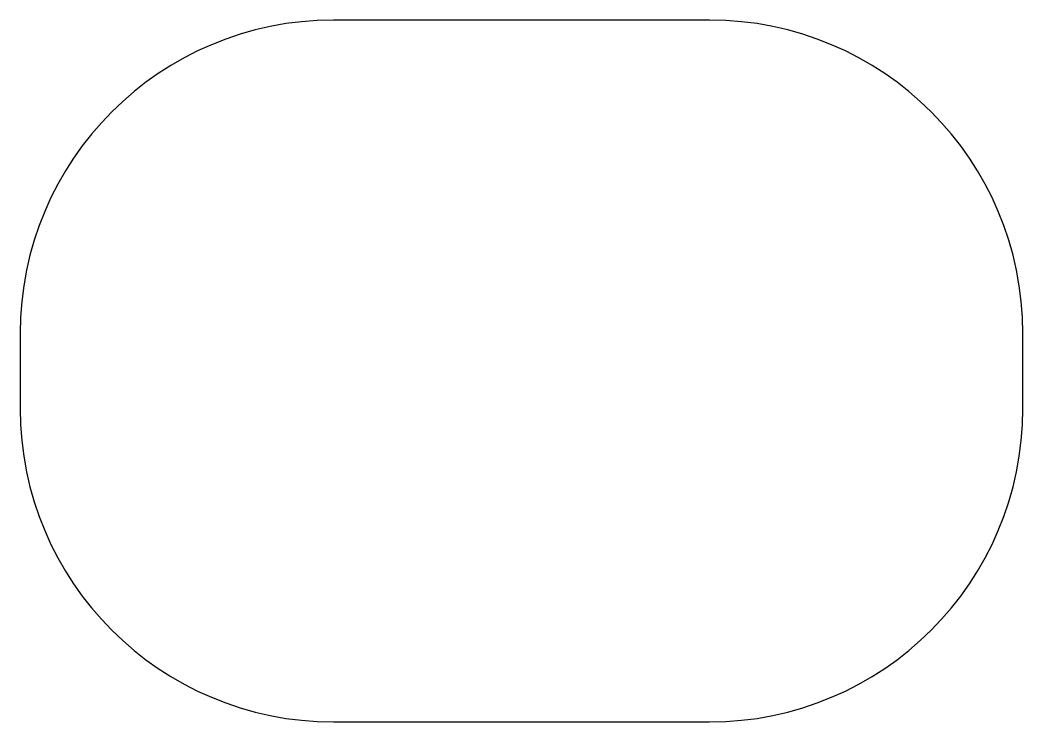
# Model space of a CAD drawing. Header units: metres. Extents: x -1000 to 1000, y -700 to 700.
import ezdxf

# ---------------------------------------------------------------- set-up
doc = ezdxf.new("R2010")
doc.units = ezdxf.units.M

msp = doc.modelspace()

# ---------------------------------------------------------------- linework, layer by layer
at = {"layer": 'PARAMETRIX'}
for p, q in [((375, 700), (-375, 700)), ((-1000, 75), (-1000, -75)), ((1000, -75), (1000, 75)), ((-375, -700), (375, -700))]:
    msp.add_line(p, q, dxfattribs=at)
for centre, start, end in [((-375, 75), 90, 180), ((375, 75), 360, 90), ((-375, -75), 180, 270), ((375, -75), 270, 0)]:
    msp.add_arc(centre, 625, start, end, dxfattribs=at)

doc.saveas('drawing.dxf')
